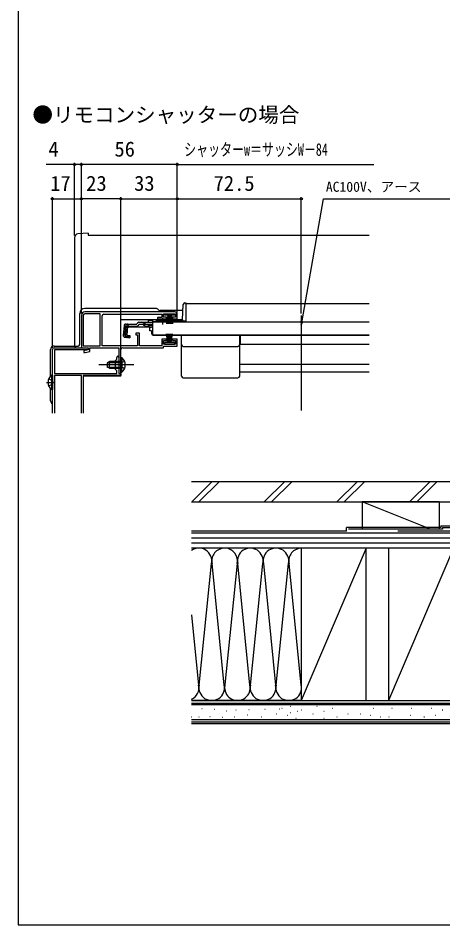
# Model space of a CAD drawing. Units: millimetres, scale not verified. Extents: x -525 to 525, y -783 to 778.
# Drawn here: x -525 to -277, y -783 to -253 of the extents above; entities that cross this region are included whole.
import ezdxf
from ezdxf.enums import TextEntityAlignment as Align

# ---------------------------------------------------------------- set-up
doc = ezdxf.new("R2010")
doc.units = ezdxf.units.MM
doc.header["$LTSCALE"] = 4
for name, color, linetype in [('0-1_USER1', 3, 'Continuous'), ('0-2_YKK_11', 7, 'Continuous'), ('0-4_YKK_12', 2, 'Continuous'), ('0-5_YKK_13', 4, 'Continuous'), ('0-7_YKK_D', 6, 'Continuous'), ('0-8_YKK_ZWAK', 7, 'Continuous'), ('0-9_YSS_K', 3, 'Continuous'), ('0-A_YSS_KE', 3, 'Continuous')]:
    doc.layers.add(name, color=color, linetype=linetype)
doc.styles.add('ＭＳ ゴシック', font='')
doc.styles.get('ＭＳ ゴシック').set_extended_font_data('MS Gothic')

msp = doc.modelspace()

# ---------------------------------------------------------------- linework, layer by layer
at = {"layer": '0-2_YKK_11'}
for p, q in [((-433.5, -424.697), (-486, -424.697)), ((-505, -483.902), (-505, -446.697))]:
    msp.add_line(p, q, dxfattribs=at)
for points in [[(-488, -426.697), (-488, -445.697), (-484, -445.697), (-484, -446.897), (-486.5, -447.397), (-486.5, -448.397), (-485.891, -448.397), (-483, -447.819), (-483, -445.697), (-466.1, -445.697), (-466.1, -460.697), (-464.9, -460.697), (-464.9, -456.155), (-465.02, -455.972), (-465.02, -455.422), (-464.9, -455.239), (-464.9, -446.697)], [(-486.9, -426.697), (-486.9, -444.597), (-477, -444.597)], [(-477, -444.597), (-477, -425.797), (-486, -425.797)], [(-463.9, -445.697), (-440, -445.697), (-440, -444.697), (-432, -444.697), (-432, -440.597), (-434.75, -440.597), (-434.75, -441.497), (-433, -441.497), (-433, -443.597), (-440, -443.597), (-440, -441.497), (-438.25, -441.497), (-438.25, -440.597), (-441, -440.597), (-441, -444.597), (-454, -444.597), (-454, -437.197), (-456.2, -437.197), (-456.2, -438.197), (-455.2, -438.197), (-455.2, -444.497), (-475.9, -444.497), (-475.9, -427.097)], [(-474.9, -426.097), (-441, -426.097), (-441, -427.997), (-443.5, -427.997), (-443.5, -428.797), (-438.25, -428.797), (-438.25, -427.897), (-440, -427.897), (-440, -425.797), (-433, -425.797), (-433, -427.897), (-434.75, -427.897), (-434.75, -428.797), (-432, -428.797), (-432, -426.197)], [(-504, -445.697), (-484, -445.697), (-484, -446.897), (-503.8, -446.897), (-503.8, -460.697), (-467.3, -460.697), (-467.3, -459.097), (-468.1, -458.297), (-468.1, -453.097), (-467.3, -452.297), (-467.3, -451.297)], [(-466.1, -451.297), (-466.1, -455.239), (-466.22, -455.422), (-466.22, -455.972), (-466.1, -456.155), (-466.1, -460.697), (-465, -460.697), (-465, -461.897), (-486.9, -461.897), (-486.9, -483.902)], [(-488, -483.902), (-488, -461.897), (-503.8, -461.897), (-503.8, -483.902)]]:
    msp.add_lwpolyline(points, dxfattribs=at)
for centre, radius, start, end in [((-486, -426.697), 2, 90.00001, 179.99999), ((-486, -426.697), 0.9, 90.00001, 179.99999), ((-474.9, -427.097), 1, 90.00001, 179.99999), ((-433.5, -426.197), 1.5, 0.00001, 89.99999), ((-504, -446.697), 1, 90, 180), ((-463.9, -446.697), 1, 90.00001, 179.99999), ((-466.7, -451.297), 0.6, 0, 180)]:
    msp.add_arc(centre, radius, start, end, dxfattribs=at)
at = {"layer": '0-4_YKK_12'}
for p, q in [((-427, -419.797), (-319.75, -419.797)), ((-427, -419.797), (-427, -430.297)), ((-442, -423.696), (-442, -424.697)), ((-442, -423.696), (-428.68, -423.696)), ((-442, -428.797), (-442, -429.196)), ((-359.5, -426.779), (-359.5, -482.41)), ((-465, -444.497), (-465, -429.196)), ((-465, -429.196), (-428.968, -429.196)), ((-446.5, -430.297), (-443.25, -430.297)), ((-437.75, -430.297), (-427, -430.297)), ((-445, -438.097), (-445, -438.297)), ((-445, -438.297), (-319.75, -438.297)), ((-319.75, -438.297), (-445, -438.297)), ((-395, -443.497), (-395, -438.297)), ((-395, -443.497), (-319.75, -443.497)), ((-465, -455.982), (-465, -446.197)), ((-395.5, -455.297), (-319.75, -455.297)), ((-465, -462.197), (-465, -460.621)), ((-395.5, -459.797), (-319.75, -459.797)), ((-465, -462.197), (-486.9, -462.197))]:
    msp.add_line(p, q, dxfattribs=at)
at = {"layer": '0-5_YKK_13'}
for p, q in [((-492.001, -381.23), (-492.001, -444.697)), ((-484.001, -378.697), (-490.176, -379.237)), ((-445.001, -422.697), (-486, -422.697)), ((-428.975, -429.323), (-428.51, -420.445)), ((-427.511, -419.497), (-427, -419.497)), ((-427, -419.497), (-427, -430.297)), ((-489, -443.697), (-489, -425.697)), ((-440.5, -432.017), (-440.5, -428.394)), ((-437.5, -426.7), (-438.2, -431.8)), ((-437.8, -431.8), (-437.3, -426.7)), ((-437.1, -426.7), (-437.45, -431.8)), ((-437.15, -431.8), (-436.9, -426.7)), ((-436.7, -426.7), (-436.9, -431.8)), ((-436.5, -426.7), (-436.5, -431.8)), ((-436.3, -426.7), (-436.1, -431.8)), ((-435.85, -431.8), (-436.1, -426.7)), ((-435.9, -426.7), (-435.55, -431.8)), ((-435.2, -431.8), (-435.7, -426.7)), ((-435.5, -426.7), (-434.8, -431.8)), ((-463.121, -432.912), (-463.591, -438.285)), ((-460.025, -431.817), (-463.286, -434.806)), ((-462.555, -438.375), (-462.077, -432.912)), ((-461.799, -432.902), (-462.278, -438.376)), ((-461.799, -432.902), (-462.088, -432.873)), ((-461.925, -431.817), (-455.568, -431.817)), ((-461.359, -438.48), (-460.882, -433.017)), ((-460.104, -433.517), (-460.997, -434.335)), ((-460.882, -433.017), (-455.568, -433.017)), ((-460.104, -433.517), (-449.9, -433.517)), ((-455.568, -431.817), (-455.538, -431.706)), ((-452.87, -432.017), (-454.385, -432.017)), ((-454.379, -430.817), (-452.933, -430.817)), ((-452.933, -430.817), (-446.5, -430.817)), ((-446.5, -432.017), (-452.87, -432.017)), ((-452.016, -432.208), (-449.905, -433.205)), ((-449.948, -432.168), (-451.974, -431.062)), ((-449.052, -433.396), (-446.5, -433.396)), ((-448.989, -432.413), (-446.5, -432.413)), ((-447, -433.797), (-448, -433.797)), ((-448, -435.797), (-448, -433.797)), ((-447, -433.396), (-447, -433.797)), ((-446.5, -429.817), (-446.5, -430.817)), ((-446.5, -430.497), (-319.75, -430.497)), ((-446.5, -430.817), (-446.5, -430.587)), ((-444.507, -430.297), (-443.25, -430.297)), ((-444.007, -429.797), (-442.373, -429.797)), ((-443.25, -430.497), (-443.25, -430.164)), ((-443.25, -430.164), (-437.75, -430.164)), ((-443.25, -430.497), (-437.75, -430.497)), ((-438.626, -429.797), (-429.474, -429.797)), ((-437.75, -430.497), (-437.75, -430.164)), ((-437.75, -430.297), (-429, -430.297)), ((-429, -429.468), (-429, -430.222)), ((-427, -430.222), (-429, -430.222)), ((-427, -430.297), (-429, -430.297)), ((-459.745, -439.535), (-461.463, -439.361)), ((-461.359, -438.48), (-459.666, -438.628)), ((-459.666, -438.628), (-459.77, -439.823)), ((-447, -435.797), (-448, -435.797)), ((-447, -435.797), (-447, -437.297)), ((-446, -438.297), (-429.5, -438.297)), ((-445, -438.097), (-445, -438.297)), ((-437.5, -442.697), (-438.2, -437.597)), ((-437.8, -437.597), (-437.3, -442.697)), ((-437.1, -442.697), (-437.45, -437.597)), ((-437.15, -437.597), (-436.9, -442.697)), ((-436.7, -442.697), (-436.9, -437.597)), ((-436.5, -442.697), (-436.5, -437.597)), ((-436.3, -442.697), (-436.1, -437.597)), ((-435.85, -437.597), (-436.1, -442.697)), ((-435.9, -442.697), (-435.55, -437.597)), ((-435.2, -437.597), (-435.7, -442.697)), ((-435.5, -442.697), (-434.8, -437.597)), ((-429.5, -462.197), (-429.5, -438.297)), ((-395.5, -462.197), (-395.5, -438.297)), ((-504, -444.697), (-490, -444.697)), ((-462.5, -439.585), (-459.77, -439.823)), ((-506, -462.11), (-506, -446.697)), ((-491.001, -445.697), (-488.001, -445.697)), ((-488.001, -445.697), (-488.001, -445.397)), ((-428.5, -444.954), (-396.5, -444.954)), ((-471.5, -453.699), (-472.9, -454.399)), ((-472.9, -454.399), (-472.9, -456.999)), ((-472.809, -454.353), (-464.9, -454.353)), ((-471.5, -457.699), (-471.5, -453.699)), ((-464.9, -451.449), (-464.9, -457.699)), ((-464.9, -451.449), (-464.391, -451.449)), ((-464.391, -451.449), (-464.391, -457.699)), ((-464.391, -459.949), (-464.391, -453.699)), ((-457.4, -455.699), (-477.9, -455.699)), ((-471.5, -457.699), (-472.9, -456.999)), ((-472.809, -457.044), (-464.9, -457.044)), ((-471.5, -457.699), (-464.9, -457.699)), ((-464.9, -459.949), (-464.391, -459.949)), ((-508.491, -465.897), (-503.405, -465.897)), ((-505.509, -461.647), (-505.509, -470.147)), ((-505, -461.647), (-505.509, -461.647)), ((-505, -461.647), (-505, -470.147)), ((-505, -463.897), (-505, -467.897)), ((-428.5, -463.197), (-396.5, -463.197)), ((-506, -476.697), (-506, -469.684)), ((-505, -470.147), (-505.509, -470.147))]:
    msp.add_line(p, q, dxfattribs=at)
for points in [[(-484.001, -378.697), (-484.001, -379.997), (-319.75, -379.997)], [(-446.5, -429.817), (-449, -429.817), (-449, -430.817)], [(-446.5, -430.497), (-446.5, -438.097), (-319.75, -438.097)], [(-464.9, -459.949), (-464.9, -453.699), (-471.5, -453.699)], [(-462.804, -453.624), (-464.711, -454.554), (-465.32, -455.699)], [(-462.804, -457.774), (-464.711, -456.844), (-465.32, -455.699)], [(-507.096, -463.822), (-505.189, -464.752), (-504.58, -465.897)], [(-507.096, -467.972), (-505.189, -467.042), (-504.58, -465.897)]]:
    msp.add_lwpolyline(points, dxfattribs=at)
for points in [[(-433.5, -425.8), (-433.5, -426.7), (-439.5, -426.7), (-439.5, -425.8)], [(-433.5, -443.597), (-433.5, -442.697), (-439.5, -442.697), (-439.5, -443.597)]]:
    msp.add_lwpolyline(points, close=True, dxfattribs=at)
for centre, radius, start, end in [((-490.001, -381.23), 2, 95, 180), ((-486, -425.697), 3, 90, 180), ((-445, -425.697), 3, 19.47154, 90), ((-427.511, -420.497), 1, 90, 177), ((-461.925, -433.017), 1.2, 90, 175), ((-460.882, -433.017), 1.2, 90, 175), ((-455.568, -431.817), 1.2, 270, 350.40593), ((-454.379, -432.017), 1.2, 90, 165), ((-452.933, -432.817), 2, 61.34821, 90), ((-452.87, -434.017), 2, 64.72727, 90), ((-448.989, -430.413), 2, 241.34821, 270), ((-449.052, -431.396), 2, 244.72727, 270), ((-449.9, -431.617), 1.9, 270, 291.09634), ((-449.9, -431.617), 1.9, 291.09634, 347.8468), ((-444.007, -430.297), 0.5, 90, 180), ((-440.5, -435.497), 6, 62.72039, 117.27961), ((-429.474, -429.297), 0.5, 270, 357), ((-462.395, -438.389), 1.2, 175, 265), ((-461.359, -438.48), 1.2, 175, 265), ((-461.371, -438.456), 0.91, 175, 264.23615), ((-446, -437.297), 1, 180, 270), ((-504, -446.697), 2, 90, 180), ((-491.001, -444.697), 1, 180, 270), ((-490, -443.697), 1, 270, 0), ((-428.5, -443.954), 1, 180, 270), ((-396.5, -443.954), 1, 270, 0), ((-467.931, -455.699), 5.531, 309.79413, 50.20587), ((-501.969, -465.897), 5.531, 129.79413, 230.20587), ((-428.5, -462.197), 1, 180, 270), ((-396.5, -462.197), 1, 270, 0), ((-504, -476.697), 2, 180, 239.99939)]:
    msp.add_arc(centre, radius, start, end, dxfattribs=at)
at = {"layer": '0-7_YKK_D'}
for p, q in [((-492.001, -380.23), (-492.001, -337.697)), ((-488, -425.697), (-488, -337.697)), ((-488, -425.697), (-488, -337.697)), ((-432, -338.697), (-488, -338.697)), ((-432, -338.697), (-434.55, -338.697)), ((-432, -425.197), (-432, -337.697)), ((-432, -425.197), (-432, -337.697)), ((-432, -338.697), (-319.75, -338.697)), ((-319.75, -338.697), (-317.2, -338.697)), ((-505, -445.697), (-505, -357.697)), ((-505, -358.697), (-488, -358.697)), ((-488, -425.697), (-488, -357.697)), ((-488, -425.697), (-488, -357.697)), ((-465, -358.697), (-488, -358.697)), ((-465, -459.997), (-465, -357.697)), ((-465, -459.997), (-465, -357.697)), ((-465, -358.697), (-432, -358.697)), ((-432, -425.197), (-432, -357.697)), ((-432, -425.197), (-432, -357.697)), ((-432, -358.697), (-359.5, -358.697)), ((-359.5, -425.779), (-359.5, -357.697))]:
    msp.add_line(p, q, dxfattribs=at)
for points in [[(-488, -338.697), (-492.001, -338.697), (-508.67, -338.697)], [(-359.5, -432.564), (-359.057, -430.053), (-346.475, -358.697), (-265.527, -358.697)], [(-359.73, -429.934), (-359.5, -432.564), (-358.384, -430.171)]]:
    msp.add_lwpolyline(points, dxfattribs=at)
for centre in [(-492.001, -338.697), (-488, -338.697), (-488, -338.697), (-432, -338.697), (-432, -338.697), (-505, -358.697), (-488, -358.697), (-488, -358.697), (-465, -358.697), (-465, -358.697), (-432, -358.697), (-432, -358.697), (-359.5, -358.697)]:
    msp.add_circle(centre, 0.637, dxfattribs=at)
at = {"layer": '0-8_YKK_ZWAK'}
msp.add_line((-525, 747.3), (-525, -782.7), dxfattribs=at)
msp.add_lwpolyline([(-525, -782.7), (525, -782.7), (525, 747.3)], dxfattribs=at)
at = {"layer": '0-9_YSS_K'}
for p, q in [((-411.564, -523.697), (-423.564, -535.697)), ((-407.322, -523.697), (-419.322, -535.697)), ((-369.138, -523.697), (-381.138, -535.697)), ((-364.895, -523.697), (-376.895, -535.697)), ((-326.711, -523.697), (-338.711, -535.697)), ((-322.469, -523.697), (-334.469, -535.697)), ((-296.285, -535.697), (-284.285, -523.697)), ((-280.042, -523.697), (-292.042, -535.697)), ((-283.996, -551.698), (-324, -535.697)), ((-324, -535.697), (-324, -551.698)), ((-279, -535.697), (-324, -535.697)), ((-279, -535.697), (-279, -551.698)), ((-326.5, -553.697), (-281.5, -553.697)), ((-423.658, -556.698), (-232.5, -556.698)), ((-423.658, -559.698), (-232.5, -559.698)), ((-359.342, -562.698), (-423.658, -562.698)), ((-321.5, -562.698), (-359.5, -651.698)), ((-359.342, -651.698), (-359.342, -562.698)), ((-270.5, -562.698), (-308.5, -651.698)), ((-419.184, -642.667), (-412, -571.73)), ((-404.5, -642.667), (-411.684, -571.73)), ((-397, -571.73), (-404.342, -644.227)), ((-389.5, -642.667), (-396.684, -571.73)), ((-389.184, -642.667), (-382, -571.73)), ((-381.684, -571.73), (-374.5, -642.667)), ((-374.184, -642.667), (-367, -571.73)), ((-359.5, -642.667), (-366.684, -571.73)), ((-423.658, -601.612), (-419.5, -642.667)), ((-359.342, -651.698), (-423.658, -651.698)), ((-423.627, -653.198), (-225, -653.198)), ((-417.676, -656.404), (-417.476, -656.404)), ((-370.771, -656.412), (-370.971, -656.412)), ((-367.496, -654.264), (-367.696, -654.264)), ((-365.826, -655.088), (-366.026, -655.088)), ((-356.76, -653.44), (-356.96, -653.44)), ((-350.167, -655.088), (-350.367, -655.088)), ((-341.101, -656.412), (-341.301, -656.412)), ((-333.684, -654.264), (-333.884, -654.264)), ((-324.618, -654.264), (-324.818, -654.264)), ((-317.201, -656.412), (-317.401, -656.412)), ((-311.431, -654.264), (-311.631, -654.264)), ((-306.487, -656.412), (-306.687, -656.412)), ((-300.717, -654.264), (-300.917, -654.264)), ((-294.948, -656.412), (-295.148, -656.412)), ((-288.424, -654.264), (-288.624, -654.264)), ((-283.479, -656.412), (-283.679, -656.412)), ((-423.606, -661.297), (-423.406, -661.297)), ((-419.307, -661.297), (-419.107, -661.297)), ((-412.931, -661), (-412.731, -661)), ((-410.411, -656.7), (-410.211, -656.7)), ((-405.667, -661.445), (-405.467, -661.445)), ((-403.443, -657.738), (-403.243, -657.738)), ((-398.698, -661.148), (-398.498, -661.148)), ((-397.809, -657.145), (-397.609, -657.145)), ((-390.989, -659.962), (-390.789, -659.962)), ((-390.099, -656.849), (-389.899, -656.849)), ((-382.686, -661.148), (-382.486, -661.148)), ((-380.907, -656.7), (-380.707, -656.7)), ((-374.068, -659.709), (-374.268, -659.709)), ((-372.12, -656.752), (-372.32, -656.752)), ((-367.474, -660.533), (-367.674, -660.533)), ((-365.847, -658.885), (-366.047, -658.885)), ((-361.727, -658.061), (-361.927, -658.061)), ((-359.233, -657.237), (-359.433, -657.237)), ((-352.639, -659.709), (-352.839, -659.709)), ((-346.046, -658.061), (-346.246, -658.061)), ((-338.629, -661.357), (-338.829, -661.357)), ((-332.035, -659.709), (-332.235, -659.709)), ((-324.618, -659.709), (-324.818, -659.709)), ((-318.849, -660.533), (-319.049, -660.533)), ((-313.08, -661.357), (-313.28, -661.357)), ((-308.135, -661.357), (-308.335, -661.357)), ((-295.772, -660.533), (-295.972, -660.533)), ((-287.6, -661.357), (-287.8, -661.357)), ((-281.006, -660.533), (-281.206, -660.533)), ((-276.885, -657.237), (-277.085, -657.237)), ((-423.627, -662.698), (-225, -662.698)), ((-423.627, -665.198), (-225, -665.198)), ((-373.243, -663.006), (-373.443, -663.006)), ((-367.496, -663.006), (-367.696, -663.006)), ((-362.529, -662.182), (-362.729, -662.182)), ((-355.936, -663.006), (-356.136, -663.006)), ((-346.046, -662.182), (-346.246, -662.182)), ((-327.09, -663.006), (-327.291, -663.006)), ((-304.014, -663.006), (-304.214, -663.006))]:
    msp.add_line(p, q, dxfattribs=at)
for centre, start, end in [((-419.342, -570.198), 348.21646, 125.13016), ((-404.342, -570.198), 90, 191.78354), ((-404.342, -570.198), 348.21646, 85.88161), ((-389.342, -570.198), 348.21646, 191.78354), ((-374.342, -570.198), 348.21646, 191.78354), ((-359.342, -570.198), 90, 191.78354), ((-426.842, -644.198), 295.12328, 11.78352), ((-411.842, -644.198), 168.21638, 11.78352), ((-396.842, -644.198), 180, 11.78352), ((-381.842, -644.198), 168.21638, 11.78352), ((-366.842, -644.198), 168.21638, 11.78352)]:
    msp.add_arc(centre, 7.5, start, end, dxfattribs=at)
at = {"layer": '0-A_YSS_KE'}
for p, q in [((-423.658, -523.697), (-266, -523.697)), ((-278.005, -549.698), (-257.01, -549.698)), ((-333.005, -552.702), (-423.695, -552.702)), ((-423.658, -553.698), (-232.5, -553.698)), ((-333.005, -552.702), (-333.005, -550.698)), ((-253, -552.702), (-303, -552.702)), ((-277.005, -550.698), (-257.009, -550.698)), ((-232.5, -562.698), (-423.658, -562.698)), ((-321.5, -562.698), (-359.5, -562.698)), ((-359.5, -562.698), (-359.5, -651.698)), ((-321.5, -651.698), (-321.5, -562.698)), ((-423.658, -651.698), (-225, -651.698)), ((-225, -654.198), (-423.627, -654.198)), ((-359.5, -651.698), (-321.5, -651.698)), ((-423.627, -664.198), (-225, -664.198))]:
    msp.add_line(p, q, dxfattribs=at)
for points in [[(-423.658, -535.697), (-266, -535.697), (-266, -523.697)], [(-278.005, -549.698), (-278.005, -550.698), (-333.005, -550.698)], [(-277.005, -550.698), (-277.005, -551.698), (-332.005, -551.698)]]:
    msp.add_lwpolyline(points, dxfattribs=at)
msp.add_lwpolyline([(-270.5, -651.698), (-270.5, -562.698), (-308.5, -562.698), (-308.5, -651.698)], close=True, dxfattribs=at)

# ---------------------------------------------------------------- texts
at = {"layer": '0-1_USER1', "style": 'ＭＳ ゴシック'}
msp.add_text('●リモコンシャッターの場合', height=8.798, dxfattribs=at).set_placement((-516.636, -316.677), align=Align.BOTTOM_LEFT)
at = {"layer": '0-7_YKK_D', "style": 'ＭＳ ゴシック'}
for s, height, p in [('4', 8.798, (-507.283, -336.697)), ('56', 8.798, (-468.693, -336.697)), ('17', 8.798, (-506.25, -356.697)), ('23', 8.798, (-485.227, -356.697)), ('33', 8.798, (-457.227, -356.697)), ('72.5', 8.798, (-410.75, -356.697)), ('AC100V、アース', 5.865, (-345.173, -356.389))]:
    msp.add_text(s, height=height, dxfattribs=at).set_placement(p, align=Align.BOTTOM_LEFT)
at = {"layer": '0-7_YKK_D', "style": 'ＭＳ ゴシック', "width": 0.7}
msp.add_text('シャッターw＝サッシW－84', height=7.331, dxfattribs=at).set_placement((-427.981, -335.79), align=Align.BOTTOM_LEFT)

doc.saveas('drawing.dxf')
